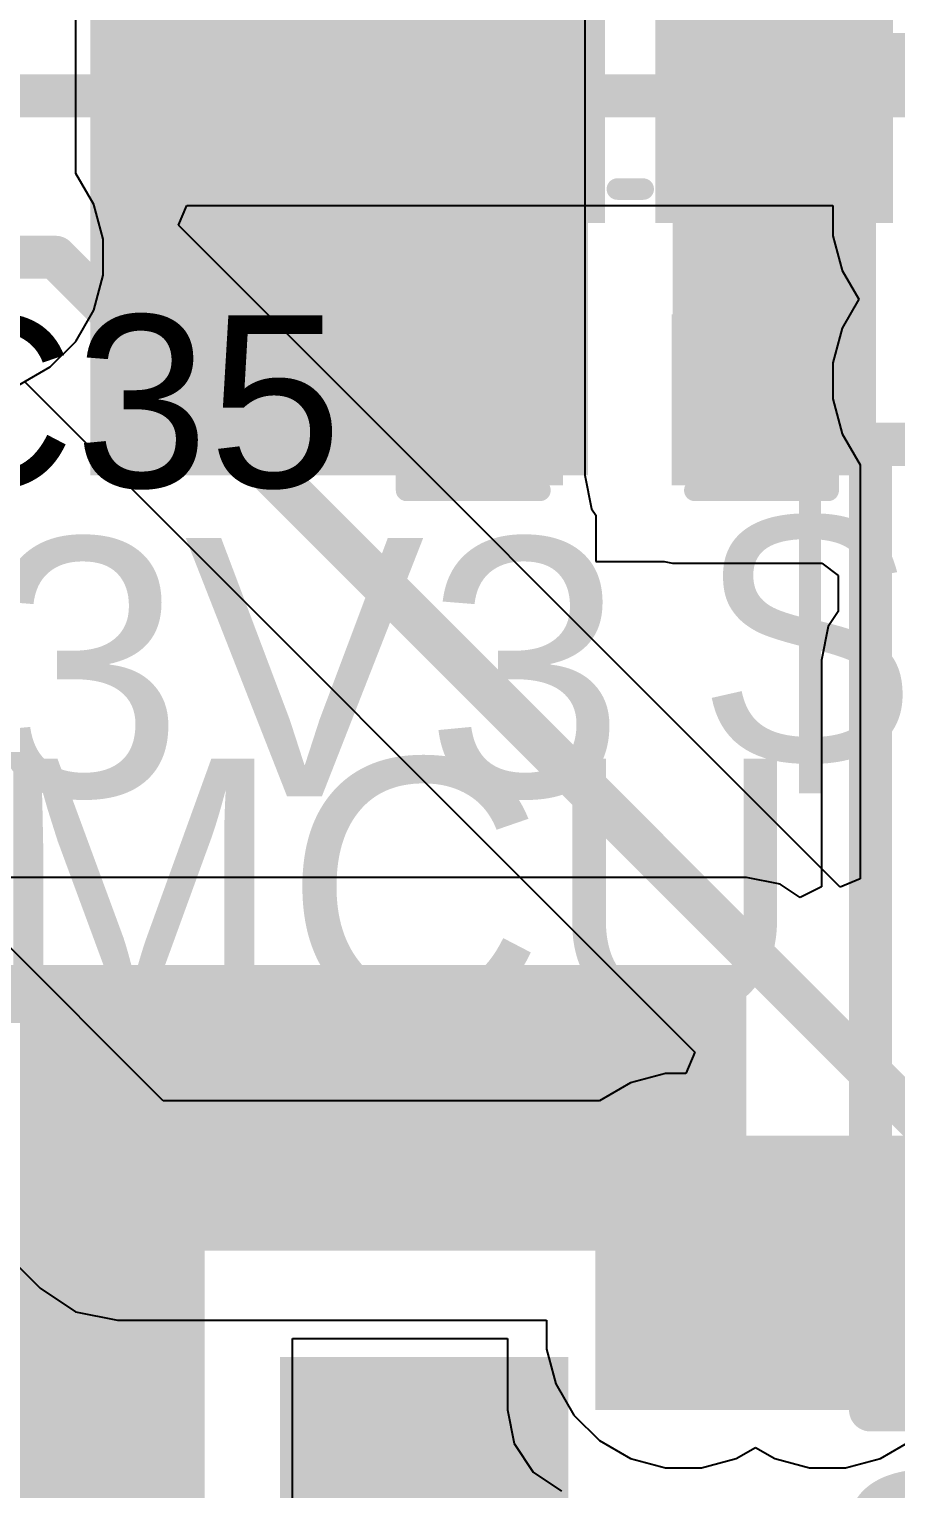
# Model space of a CAD drawing. Header units: millimetres. Extents: x -3 to 5437, y -3 to 5435.
# Drawn here: x 85.41 to 90.52, y 56.9 to 65.52 of the extents above; entities that cross this region are included whole.
import ezdxf

# ---------------------------------------------------------------- set-up
doc = ezdxf.new("R2010")
doc.units = ezdxf.units.MM
for name, color, linetype in [('BottomLayer', 5, 'Continuous'), ('BottomSolder', 6, 'Continuous'), ('TopLayer', 1, 'Continuous'), ('TopOverlay', 2, 'Continuous'), ('TopPaste', 8, 'Continuous'), ('TopSolder', 216, 'Continuous'), ('ViaHoleLayer', 16, 'Continuous')]:
    doc.layers.add(name, color=color, linetype=linetype)
doc.styles.add('Arial', font='', dxfattribs={"height": 0.2})
doc.styles.get('Arial').set_extended_font_data('Arial')

# ---------------------------------------------------------------- blocks, each defined once
blk = doc.blocks.new('SOT__223_3')
at = {"layer": 'TopLayer'}
for points in [[(-1.90000001, 4.05000206), (1.90000001, 4.05000206), (1.90000001, 2.05000098), (-1.90000001, 2.05000098)], [(-3.05000025, -2.04999844), (-1.55000071, -2.04999844), (-1.55000071, -4.04999952), (-3.05000025, -4.04999952)], [(-0.74999977, -2.04999844), (0.74999977, -2.04999844), (0.74999977, -4.04999952), (-0.74999977, -4.04999952)], [(1.55000071, -2.04999844), (3.05000025, -2.04999844), (3.05000025, -4.04999952), (1.55000071, -4.04999952)]]:
    blk.add_hatch(color=1, dxfattribs=at).paths.add_polyline_path(points)
at = {"layer": 'TopPaste'}
for points in [[(-1.90000001, 4.05000206), (1.90000001, 4.05000206), (1.90000001, 2.05000098), (-1.90000001, 2.05000098)], [(-3.05000025, -2.04999844), (-1.55000071, -2.04999844), (-1.55000071, -4.04999952), (-3.05000025, -4.04999952)], [(-0.74999977, -2.04999844), (0.74999977, -2.04999844), (0.74999977, -4.04999952), (-0.74999977, -4.04999952)], [(1.55000071, -2.04999844), (3.05000025, -2.04999844), (3.05000025, -4.04999952), (1.55000071, -4.04999952)]]:
    blk.add_hatch(color=8, dxfattribs=at).paths.add_polyline_path(points)
at = {"layer": 'TopSolder'}
for points in [[(-2.00160001, 4.15160206), (2.00160001, 4.15160206), (2.00160001, 1.94840098), (-2.00160001, 1.94840098)], [(-3.15160025, -1.94839844), (-1.44840071, -1.94839844), (-1.44840071, -4.15159952), (-3.15160025, -4.15159952)], [(-0.85159977, -1.94839844), (0.85159977, -1.94839844), (0.85159977, -4.15159952), (-0.85159977, -4.15159952)], [(1.44840071, -1.94839844), (3.15160025, -1.94839844), (3.15160025, -4.15159952), (1.44840071, -4.15159952)]]:
    blk.add_hatch(color=216, dxfattribs=at).paths.add_polyline_path(points)
at = {"layer": 'TopOverlay'}
for points, const_width in [([(3.302, 1.8034), (-3.302, 1.8034)], 0.127), ([(-3.302, 1.8034), (-3.302, -1.8288)], 0.127), ([(3.302, 1.8034), (3.302, -1.8288)], 0.127), ([(3.302, -1.8288), (-3.302, -1.8288)], 0.127), ([(-3.2258, -3.0734), (-3.3528, -2.9464)], 0.1999996), ([(-3.3528, -2.9464), (-3.3528, -3.2004)], 0.1999996), ([(-3.2258, -3.0734), (-3.3528, -3.2004)], 0.1999996)]:
    blk.add_lwpolyline(points, dxfattribs=dict(at, const_width=const_width))
for points, const_width in [([(-3.33375, 1.8034, 1), (-3.27025, 1.8034, 1)], 0.0635), ([(-3.33375, 1.8034, 1), (-3.27025, 1.8034, 1)], 0.0635), ([(3.27025, 1.8034, 1), (3.33375, 1.8034, 1)], 0.0635), ([(3.27025, 1.8034, 1), (3.33375, 1.8034, 1)], 0.0635), ([(-3.33375, -1.8288, 1), (-3.27025, -1.8288, 1)], 0.0635), ([(-3.33375, -1.8288, 1), (-3.27025, -1.8288, 1)], 0.0635), ([(3.27025, -1.8288, 1), (3.33375, -1.8288, 1)], 0.0635), ([(3.27025, -1.8288, 1), (3.33375, -1.8288, 1)], 0.0635), ([(-3.4027999, -2.9464, 1), (-3.3028001, -2.9464, 1)], 0.0999998), ([(-3.4027999, -2.9464, 1), (-3.3028001, -2.9464, 1)], 0.0999998), ([(-3.2757999, -3.0734, 1), (-3.1758001, -3.0734, 1)], 0.0999998), ([(-3.2757999, -3.0734, 1), (-3.1758001, -3.0734, 1)], 0.0999998), ([(-3.4027999, -3.2004, 1), (-3.3028001, -3.2004, 1)], 0.0999998), ([(-3.4027999, -3.2004, 1), (-3.3028001, -3.2004, 1)], 0.0999998)]:
    blk.add_lwpolyline(points, format="xyb", close=True, dxfattribs=dict(at, const_width=const_width))
blk = doc.blocks.new('T____________0_5___23')
at = {"layer": 'TopLayer'}
blk.add_hatch(color=1, dxfattribs=at).paths.add_polyline_path([(0.250000135, 0.5000002699999999), (-0.250000135, 0.5000002699999999), (-0.5000002699999999, 0.250000135), (-0.5000002699999999, -0.250000135), (-0.250000135, -0.5000002699999999), (0.250000135, -0.5000002699999999), (0.5000002699999999, -0.250000135), (0.5000002699999999, 0.250000135)])
at = {"layer": 'TopPaste'}
blk.add_hatch(color=8, dxfattribs=at).paths.add_polyline_path([(0.250000135, 0.5000002699999999), (-0.250000135, 0.5000002699999999), (-0.5000002699999999, 0.250000135), (-0.5000002699999999, -0.250000135), (-0.250000135, -0.5000002699999999), (0.250000135, -0.5000002699999999), (0.5000002699999999, -0.250000135), (0.5000002699999999, 0.250000135)])
at = {"layer": 'TopSolder'}
blk.add_hatch(color=216, dxfattribs=at).paths.add_polyline_path([(0.300800135, 0.6016002699999999), (-0.300800135, 0.6016002699999999), (-0.6016002699999999, 0.300800135), (-0.6016002699999999, -0.300800135), (-0.300800135, -0.6016002699999999), (0.300800135, -0.6016002699999999), (0.6016002699999999, -0.300800135), (0.6016002699999999, 0.300800135)])
at = {"layer": 'TopOverlay', "const_width": 0.127}
for points in [[(-0.33552384, 0.6795008), (-0.6818579199999999, 0.33316672)], [(0.3364991999999999, 0.6795008), (-0.33552384, 0.6795008)], [(0.6836460799999999, 0.33235392), (0.3364991999999999, 0.6795008)], [(-0.6818579199999999, 0.33316672), (-0.6818579199999999, -0.33414208)], [(0.6836460799999999, 0.33235392), (0.6836460799999999, -0.32983424)], [(-0.33739328, -0.6786067199999999), (-0.6818579199999999, -0.33414208)], [(0.6836460799999999, -0.32983424), (0.3348736, -0.6786067199999999)], [(0.3348736, -0.6786067199999999), (-0.33739328, -0.6786067199999999)]]:
    blk.add_lwpolyline(points, dxfattribs=at)
at = {"layer": 'TopOverlay', "const_width": 0.0635}
for points in [[(-0.36727384, 0.6795008, 1), (-0.30377384, 0.6795008, 1)], [(-0.36727384, 0.6795008, 1), (-0.30377384, 0.6795008, 1)], [(0.3047492, 0.6795008, 1), (0.3682492, 0.6795008, 1)], [(0.3047492, 0.6795008, 1), (0.3682492, 0.6795008, 1)], [(-0.71360792, 0.33316672, 1), (-0.65010792, 0.33316672, 1)], [(-0.71360792, 0.33316672, 1), (-0.65010792, 0.33316672, 1)], [(0.65189608, 0.33235392, 1), (0.71539608, 0.33235392, 1)], [(0.65189608, 0.33235392, 1), (0.71539608, 0.33235392, 1)], [(-0.71360792, -0.33414208, 1), (-0.65010792, -0.33414208, 1)], [(-0.71360792, -0.33414208, 1), (-0.65010792, -0.33414208, 1)], [(0.65189608, -0.32983424, 1), (0.71539608, -0.32983424, 1)], [(0.65189608, -0.32983424, 1), (0.71539608, -0.32983424, 1)], [(-0.36914328, -0.6786067199999999, 1), (-0.30564328, -0.6786067199999999, 1)], [(-0.36914328, -0.6786067199999999, 1), (-0.30564328, -0.6786067199999999, 1)], [(0.3031236, -0.6786067199999999, 1), (0.3666236, -0.6786067199999999, 1)], [(0.3031236, -0.6786067199999999, 1), (0.3666236, -0.6786067199999999, 1)]]:
    blk.add_lwpolyline(points, format="xyb", close=True, dxfattribs=at)
blk = doc.blocks.new('XC32M4_8_000_F18LJDT_268')
at = {"layer": 'TopLayer'}
for points in [[(-1.75000031, 1.45000091), (-0.45000037, 1.45000091), (-0.45000037, 0.25000077), (-1.75000031, 0.25000077)], [(0.45000037, 1.45000091), (1.75000031, 1.45000091), (1.75000031, 0.25000077), (0.45000037, 0.25000077)], [(-1.75000031, -0.24999823), (-0.45000037, -0.24999823), (-0.45000037, -1.44999837), (-1.75000031, -1.44999837)], [(0.45000037, -0.24999823), (1.75000031, -0.24999823), (1.75000031, -1.44999837), (0.45000037, -1.44999837)]]:
    blk.add_hatch(color=1, dxfattribs=at).paths.add_polyline_path(points)
at = {"layer": 'TopPaste'}
for points in [[(-1.75000031, 1.45000091), (-0.45000037, 1.45000091), (-0.45000037, 0.25000077), (-1.75000031, 0.25000077)], [(0.45000037, 1.45000091), (1.75000031, 1.45000091), (1.75000031, 0.25000077), (0.45000037, 0.25000077)], [(-1.75000031, -0.24999823), (-0.45000037, -0.24999823), (-0.45000037, -1.44999837), (-1.75000031, -1.44999837)], [(0.45000037, -0.24999823), (1.75000031, -0.24999823), (1.75000031, -1.44999837), (0.45000037, -1.44999837)]]:
    blk.add_hatch(color=8, dxfattribs=at).paths.add_polyline_path(points)
at = {"layer": 'TopSolder'}
for points in [[(-1.85160031, 1.55160091), (-0.34840037, 1.55160091), (-0.34840037, 0.14840077), (-1.85160031, 0.14840077)], [(0.34840037, 1.55160091), (1.85160031, 1.55160091), (1.85160031, 0.14840077), (0.34840037, 0.14840077)], [(-1.85160031, -0.14839823), (-0.34840037, -0.14839823), (-0.34840037, -1.55159837), (-1.85160031, -1.55159837)], [(0.34840037, -0.14839823), (1.85160031, -0.14839823), (1.85160031, -1.55159837), (0.34840037, -1.55159837)]]:
    blk.add_hatch(color=216, dxfattribs=at).paths.add_polyline_path(points)
at = {"layer": 'TopOverlay', "const_width": 0.127}
for points in [[(0.1778, 1.2954), (-0.1778, 1.2954)], [(-1.651, -0.0762), (-1.651, 0.0762)], [(1.651, -0.0762), (1.651, 0.0762)], [(0.1778, -1.29539746), (-0.1778, -1.29539746)]]:
    blk.add_lwpolyline(points, dxfattribs=at)
at = {"layer": 'TopOverlay'}
for points, const_width in [([(-0.20955, 1.2954, 1), (-0.14605, 1.2954, 1)], 0.0635), ([(0.14605, 1.2954, 1), (0.20955, 1.2954, 1)], 0.0635), ([(-1.68275, 0.0762, 1), (-1.61925, 0.0762, 1)], 0.0635), ([(1.61925, 0.0762, 1), (1.68275, 0.0762, 1)], 0.0635), ([(-1.68275, -0.0762, 1), (-1.61925, -0.0762, 1)], 0.0635), ([(1.61925, -0.0762, 1), (1.68275, -0.0762, 1)], 0.0635), ([(-0.20955, -1.29539746, 1), (-0.14605, -1.29539746, 1)], 0.0635), ([(0.14605, -1.29539746, 1), (0.20955, -1.29539746, 1)], 0.0635), ([(-1.524, -1.778, 1), (-1.6764, -1.778, 1)], 0.254), ([(-1.7399, -1.778, 1), (-1.6129, -1.778, 1)], 0.127), ([(-1.5875, -1.778, 1), (-1.4605, -1.778, 1)], 0.127)]:
    blk.add_lwpolyline(points, format="xyb", close=True, dxfattribs=dict(at, const_width=const_width))
blk = doc.blocks.new('C__0603_492')
at = {"layer": 'TopLayer'}
for points in [[(-0.3809999999999999, 0.4445), (-0.3810000000000001, -0.4445), (-1.143, -0.4445), (-1.143, 0.4445)], [(1.143, 0.4445), (1.143, -0.4445), (0.3809999999999999, -0.4445), (0.3810000000000001, 0.4445)]]:
    blk.add_hatch(color=1, dxfattribs=at).paths.add_polyline_path(points)
at = {"layer": 'TopPaste'}
for points in [[(-0.3809999999999999, 0.4445), (-0.3810000000000001, -0.4445), (-1.143, -0.4445), (-1.143, 0.4445)], [(1.143, 0.4445), (1.143, -0.4445), (0.3809999999999999, -0.4445), (0.3810000000000001, 0.4445)]]:
    blk.add_hatch(color=8, dxfattribs=at).paths.add_polyline_path(points)
at = {"layer": 'TopSolder'}
for points in [[(-0.3210001199999999, 0.5044998799999999), (-0.3210001200000001, -0.50449988), (-1.20299988, -0.5044998799999999), (-1.20299988, 0.50449988)], [(1.20299988, 0.5044998799999999), (1.20299988, -0.50449988), (0.3210001199999999, -0.5044998799999999), (0.3210001200000001, 0.50449988)]]:
    blk.add_hatch(color=216, dxfattribs=at).paths.add_polyline_path(points)
at = {"layer": 'TopOverlay', "const_width": 0.127}
for points in [[(-1.2446, -0.5334), (-1.2446, 0.5334)], [(-1.2446, 0.5334), (-0.4571999999999999, 0.5334)], [(0.4571999999999999, 0.5334), (1.2446, 0.5334)], [(1.2446, -0.5334), (1.2446, 0.5334)], [(-1.2446, -0.5334), (-0.4571999999999999, -0.5334)], [(0.4571999999999999, -0.5334), (1.2446, -0.5334)]]:
    blk.add_lwpolyline(points, dxfattribs=at)
at = {"layer": 'TopOverlay', "const_width": 0.0635}
for points in [[(-1.27635, 0.5334, 1), (-1.21285, 0.5334, 1)], [(-1.27635, 0.5334, 1), (-1.21285, 0.5334, 1)], [(-0.4889499999999999, 0.5334, 1), (-0.42545, 0.5334, 1)], [(0.42545, 0.5334, 1), (0.4889499999999999, 0.5334, 1)], [(1.21285, 0.5334, 1), (1.27635, 0.5334, 1)], [(1.21285, 0.5334, 1), (1.27635, 0.5334, 1)], [(-1.27635, -0.5334, 1), (-1.21285, -0.5334, 1)], [(-1.27635, -0.5334, 1), (-1.21285, -0.5334, 1)], [(-0.4889499999999999, -0.5334, 1), (-0.42545, -0.5334, 1)], [(0.42545, -0.5334, 1), (0.4889499999999999, -0.5334, 1)], [(1.21285, -0.5334, 1), (1.27635, -0.5334, 1)], [(1.21285, -0.5334, 1), (1.27635, -0.5334, 1)]]:
    blk.add_lwpolyline(points, format="xyb", close=True, dxfattribs=at)

msp = doc.modelspace()

# ---------------------------------------------------------------- hatches: boundary and pattern name
at = {"layer": 'BottomLayer'}
h = msp.add_hatch(color=5, dxfattribs=at)
edge = h.paths.add_edge_path()
edge.add_arc((86.330409, 64.4446006), 0.2999994, 0, 360)
h = msp.add_hatch(color=5, dxfattribs=at)
edge = h.paths.add_edge_path()
edge.add_arc((89.2683, 58.547), 0.2999994, 0, 360)
h = msp.add_hatch(color=5, dxfattribs=at)
edge = h.paths.add_edge_path()
edge.add_arc((90.11919999999999, 58.547), 0.2999994, 0, 360)
h = msp.add_hatch(color=5, dxfattribs=at)
edge = h.paths.add_edge_path()
edge.add_arc((89.2683, 57.8358), 0.2999994, 0, 360)
h = msp.add_hatch(color=5, dxfattribs=at)
edge = h.paths.add_edge_path()
edge.add_arc((90.11919999999999, 57.8358), 0.2999994, 0, 360)
at = {"layer": 'BottomSolder'}
h = msp.add_hatch(color=6, dxfattribs=at)
edge = h.paths.add_edge_path()
edge.add_arc((86.330409, 64.4446006), 0.1499997, 0, 360)
h = msp.add_hatch(color=6, dxfattribs=at)
edge = h.paths.add_edge_path()
edge.add_arc((89.2683, 58.547), 0.1499997, 0, 360)
h = msp.add_hatch(color=6, dxfattribs=at)
edge = h.paths.add_edge_path()
edge.add_arc((90.11919999999999, 58.547), 0.1499997, 0, 360)
h = msp.add_hatch(color=6, dxfattribs=at)
edge = h.paths.add_edge_path()
edge.add_arc((89.2683, 57.8358), 0.1499997, 0, 360)
h = msp.add_hatch(color=6, dxfattribs=at)
edge = h.paths.add_edge_path()
edge.add_arc((90.11919999999999, 57.8358), 0.1499997, 0, 360)
at = {"layer": 'TopLayer'}
for points in [[(85.7671005, 62.88550033999999), (88.70480353999999, 62.88550033999999), (88.70480353999999, 65.84460034), (85.7671005, 65.84460034)], [(89.20479999999999, 62.88550033999999), (90.40480268, 62.88550033999999), (90.40480268, 65.77559869999999), (89.20479999999999, 65.77559869999999)], [(84.39570624, 59.9948), (84.39570624, 44.577), (86.44219947999999, 44.577), (86.44219947999999, 59.9948)], [(86.01710254, 58.309002), (89.6406005, 58.309002), (89.6406005, 59.9948), (86.01710254, 59.9948)], [(88.7476, 57.3696846), (92.03564524, 57.3696846), (92.03564524, 58.9891378), (88.7476, 58.9891378)]]:
    msp.add_hatch(color=1, dxfattribs=at).paths.add_polyline_path(points)
h = msp.add_hatch(color=1, dxfattribs=at)
edge = h.paths.add_edge_path()
edge.add_arc((86.330409, 64.4446006), 0.2999994, 0, 360)
h = msp.add_hatch(color=1, dxfattribs=at)
edge = h.paths.add_edge_path()
edge.add_arc((89.2683, 58.547), 0.2999994, 0, 360)
h = msp.add_hatch(color=1, dxfattribs=at)
edge = h.paths.add_edge_path()
edge.add_arc((90.11919999999999, 58.547), 0.2999994, 0, 360)
h = msp.add_hatch(color=1, dxfattribs=at)
edge = h.paths.add_edge_path()
edge.add_arc((89.2683, 57.8358), 0.2999994, 0, 360)
h = msp.add_hatch(color=1, dxfattribs=at)
edge = h.paths.add_edge_path()
edge.add_arc((90.11919999999999, 57.8358), 0.2999994, 0, 360)
at = {"layer": 'TopSolder'}
h = msp.add_hatch(color=216, dxfattribs=at)
edge = h.paths.add_edge_path()
edge.add_arc((86.330409, 64.4446006), 0.1499997, 0, 360)
h = msp.add_hatch(color=216, dxfattribs=at)
edge = h.paths.add_edge_path()
edge.add_arc((89.2683, 58.547), 0.1499997, 0, 360)
h = msp.add_hatch(color=216, dxfattribs=at)
edge = h.paths.add_edge_path()
edge.add_arc((90.11919999999999, 58.547), 0.1499997, 0, 360)
h = msp.add_hatch(color=216, dxfattribs=at)
edge = h.paths.add_edge_path()
edge.add_arc((89.2683, 57.8358), 0.1499997, 0, 360)
h = msp.add_hatch(color=216, dxfattribs=at)
edge = h.paths.add_edge_path()
edge.add_arc((90.11919999999999, 57.8358), 0.1499997, 0, 360)
at = {"layer": 'ViaHoleLayer'}
h = msp.add_hatch(color=16, dxfattribs=at)
edge = h.paths.add_edge_path()
edge.add_arc((86.330409, 64.4446006), 0.1499997, 0, 360)
h = msp.add_hatch(color=16, dxfattribs=at)
edge = h.paths.add_edge_path()
edge.add_arc((89.2683, 58.547), 0.1499997, 0, 360)
h = msp.add_hatch(color=16, dxfattribs=at)
edge = h.paths.add_edge_path()
edge.add_arc((90.11919999999999, 58.547), 0.1499997, 0, 360)
h = msp.add_hatch(color=16, dxfattribs=at)
edge = h.paths.add_edge_path()
edge.add_arc((89.2683, 57.8358), 0.1499997, 0, 360)
h = msp.add_hatch(color=16, dxfattribs=at)
edge = h.paths.add_edge_path()
edge.add_arc((90.11919999999999, 57.8358), 0.1499997, 0, 360)

# ---------------------------------------------------------------- linework, layer by layer
at = {"layer": 'BottomLayer'}
for p, q in [((86.28779288, 64.36082632), (86.33639577999999, 64.47815908)), ((86.33639577999999, 64.47815908), (90.15080268, 64.47815908)), ((90.15080268, 64.47815908), (90.15080268, 64.29914495999999)), ((90.1940284, 60.4545908), (86.28779288, 64.36082632)), ((90.15080268, 64.29914495999999), (90.20586734, 64.09364372)), ((90.20586734, 64.09364372), (90.30382243999999, 63.92398188)), ((86.19638082, 59.19444092), (81.30601467999999, 64.08480706)), ((90.30382243999999, 63.92398188), (90.20586734, 63.7543175)), ((90.20586734, 63.7543175), (90.15080268, 63.54881626)), ((90.15080268, 63.54881626), (90.15080268, 63.33606586)), ((85.37916883999999, 63.43821196), (89.3353814, 59.48199939999999)), ((90.15080268, 63.33606586), (90.20586734, 63.13056461999999)), ((90.20586734, 63.13056461999999), (90.31136115999999, 62.94784464)), ((80.5800268, 62.97955654), (85.47039294, 58.0891904)), ((90.31136115999999, 62.94784464), (90.31136115999999, 60.5031937)), ((90.31136115999999, 60.5031937), (90.1940284, 60.4545908)), ((89.3353814, 59.48199939999999), (89.28277546, 59.3549994)), ((89.1619248, 59.3549994), (88.95642355999999, 59.29993474)), ((89.28277546, 59.3549994), (89.1619248, 59.3549994)), ((88.95642355999999, 59.29993474), (88.77370358, 59.19444092)), ((88.77370358, 59.19444092), (86.19638082, 59.19444092)), ((85.47039294, 58.0891904), (85.68043824, 57.9488427)), ((85.68043824, 57.9488427), (85.92820253999999, 57.89955907999999)), ((85.92820253999999, 57.89955907999999), (88.4603006, 57.89955907999999)), ((88.4603006, 57.89955907999999), (88.4603006, 57.7294248)), ((88.4603006, 57.7294248), (88.51536526, 57.52392356)), ((88.51536526, 57.52392356), (88.62174046, 57.33967704)), ((88.62174046, 57.33967704), (88.77217703999999, 57.18924045999999)), ((88.77217703999999, 57.18924045999999), (88.95642355999999, 57.08286526000001)), ((89.58017644, 57.08286526000001), (89.69375, 57.14843789999999)), ((89.69375, 57.14843789999999), (89.80732355999999, 57.08286526000001)), ((90.43107644, 57.08286526000001), (90.61532296, 57.18924045999999)), ((88.95642355999999, 57.08286526000001), (89.1619248, 57.02780059999999)), ((89.1619248, 57.02780059999999), (89.3746752, 57.02780059999999)), ((89.3746752, 57.02780059999999), (89.58017644, 57.08286526000001)), ((89.80732355999999, 57.08286526000001), (90.01282479999999, 57.02780059999999)), ((90.01282479999999, 57.02780059999999), (90.2255752, 57.02780059999999)), ((90.2255752, 57.02780059999999), (90.43107644, 57.08286526000001))]:
    msp.add_line(p, q, dxfattribs=at)
at = {"layer": 'BottomLayer', "const_width": 0.254}
for points in [[(84.3532349, 65.12559999999999), (91.2017988, 65.12559999999999)], [(85.0342343, 64.1720586), (85.56094139999999, 64.1720586)], [(85.56094139999999, 64.1720586), (95.76563777999999, 53.96736222)], [(80.84820508, 63.62699746), (85.92820253999999, 58.547)], [(85.92820253999999, 58.547), (89.2683, 58.547)]]:
    msp.add_lwpolyline(points, dxfattribs=at)
at = {"layer": 'BottomLayer', "const_width": 0.127}
for points in [[(85.4974414, 64.1720586, 1), (85.6244414, 64.1720586, 1)], [(85.4974414, 64.1720586, 1), (85.6244414, 64.1720586, 1)], [(85.86470254, 58.547, 1), (85.99170253999999, 58.547, 1)], [(85.86470254, 58.547, 1), (85.99170253999999, 58.547, 1)], [(89.20479999999999, 58.547, 1), (89.33179999999999, 58.547, 1)]]:
    msp.add_lwpolyline(points, format="xyb", close=True, dxfattribs=at)
at = {"layer": 'TopLayer'}
for p, q in [((85.68167521999999, 64.66665502), (85.68167521999999, 69.45325199999999)), ((88.68684827999999, 65.73191832), (88.68684827999999, 62.88550033999999)), ((85.78716904, 64.48393504), (85.68167521999999, 64.66665502)), ((85.8422337, 64.2784338), (85.78716904, 64.48393504)), ((85.8422337, 64.0656834), (85.8422337, 64.2784338)), ((85.78716904, 63.86018215999999), (85.8422337, 64.0656834)), ((85.68079383999999, 63.67593563999999), (85.78716904, 63.86018215999999)), ((85.53035726, 63.52549906), (85.68079383999999, 63.67593563999999)), ((85.34611074, 63.41912386), (85.53035726, 63.52549906)), ((88.68684827999999, 62.88550033999999), (88.72627415999999, 62.6872889)), ((88.72627415999999, 62.6872889), (88.7516005, 62.64938447999999)), ((88.7516005, 62.64938447999999), (88.7516005, 62.37750034)), ((88.7516005, 62.37750034), (89.15476708, 62.37750034)), ((89.15476708, 62.37750034), (89.20479999999999, 62.36754861999999)), ((89.20479999999999, 62.36754861999999), (90.0863705, 62.36754861999999)), ((90.0863705, 62.36754861999999), (90.1827, 62.29349745999999)), ((90.1827, 62.29349745999999), (90.1827, 62.08235488)), ((90.1827, 62.08235488), (90.12327416, 61.99341678)), ((90.12327416, 61.99341678), (90.08384828, 61.79520534)), ((90.08384828, 61.79520534), (90.08384828, 61.17627846)), ((90.08384828, 61.17627846), (90.08424706, 61.17427439999999)), ((90.08424706, 61.17427439999999), (90.08424706, 60.4564069)), ((89.6406005, 60.51275172), (84.42187586, 60.51275172)), ((89.83881194, 60.47332583999999), (89.6406005, 60.51275172)), ((89.95724705999999, 60.39419213999999), (89.83881194, 60.47332583999999)), ((90.08424706, 60.4564069), (89.95724705999999, 60.39419213999999)), ((86.9601512, 51.98859554000001), (86.9601512, 57.79105027999999)), ((86.9601512, 57.79105027999999), (88.22964827999999, 57.79105027999999)), ((88.22964827999999, 57.79105027999999), (88.22964827999999, 57.3696846)), ((88.22964827999999, 57.3696846), (88.26907416, 57.17147316000001)), ((88.26907416, 57.17147316000001), (88.38135231999999, 57.00343691999999)), ((88.38135231999999, 57.00343691999999), (88.54938856, 56.89115876))]:
    msp.add_line(p, q, dxfattribs=at)
at = {"layer": 'TopLayer', "const_width": 0.254}
for points in [[(89.80480134, 65.12559999999999), (90.04847369999999, 65.36927236)], [(90.04847369999999, 65.36927236), (91.3257, 65.36927236)]]:
    msp.add_lwpolyline(points, dxfattribs=at)
at = {"layer": 'TopLayer', "const_width": 0.127}
for points in [[(89.9849737, 65.36927236, 1), (90.1119737, 65.36927236, 1)], [(89.9849737, 65.36927236, 1), (90.1119737, 65.36927236, 1)], [(89.74130133999999, 65.12559999999999, 1), (89.86830133999999, 65.12559999999999, 1)]]:
    msp.add_lwpolyline(points, format="xyb", close=True, dxfattribs=at)
at = {"layer": 'TopOverlay', "const_width": 0.254}
for points in [[(90.3732, 63.0682), (92.71, 63.0682)], [(90.3732, 57.3696846), (90.3732, 63.0682)], [(90.3732, 57.3696846), (92.71, 57.3696846)]]:
    msp.add_lwpolyline(points, dxfattribs=at)
at = {"layer": 'TopOverlay', "const_width": 0.127}
for points in [[(90.30969999999999, 63.0682, 1), (90.4367, 63.0682, 1)], [(90.30969999999999, 63.0682, 1), (90.4367, 63.0682, 1)], [(90.30969999999999, 57.3696846, 1), (90.4367, 57.3696846, 1)], [(90.30969999999999, 57.3696846, 1), (90.4367, 57.3696846, 1)]]:
    msp.add_lwpolyline(points, format="xyb", close=True, dxfattribs=at)

# ---------------------------------------------------------------- block references
for name, p, rotation in [('XC32M4_8_000_F18LJDT_268', (88.95480049999999, 66.22560034), 270), ('T____________0_5___23', (85.7671005, 58.9891378), 180), ('SOT__223_3', (85.43760154, 53.53059652), 180)]:
    msp.add_blockref(name, p, dxfattribs=dict(rotation=rotation))
msp.add_blockref('C__0603_492', (88.87860049999999, 63.33000034))

# ---------------------------------------------------------------- texts
at = {"layer": 'TopOverlay', "style": 'Arial'}
for s, height, p in [('C35', 1.016, (84.65017106, 62.8143651)), ('$', 1.524, (89.4127879, 61.16200111999999)), ('$', 1.524, (90.1493879, 55.52320112))]:
    msp.add_text(s, height=height, dxfattribs=at).set_placement(p)
for s, p in [('3V3', (85.13742687999999, 60.99067304)), ('MCU', (85.13742687999999, 59.68927355999999))]:
    msp.add_text(s, height=1.524, rotation=360, dxfattribs=at).set_placement(p)

doc.saveas('drawing.dxf')
